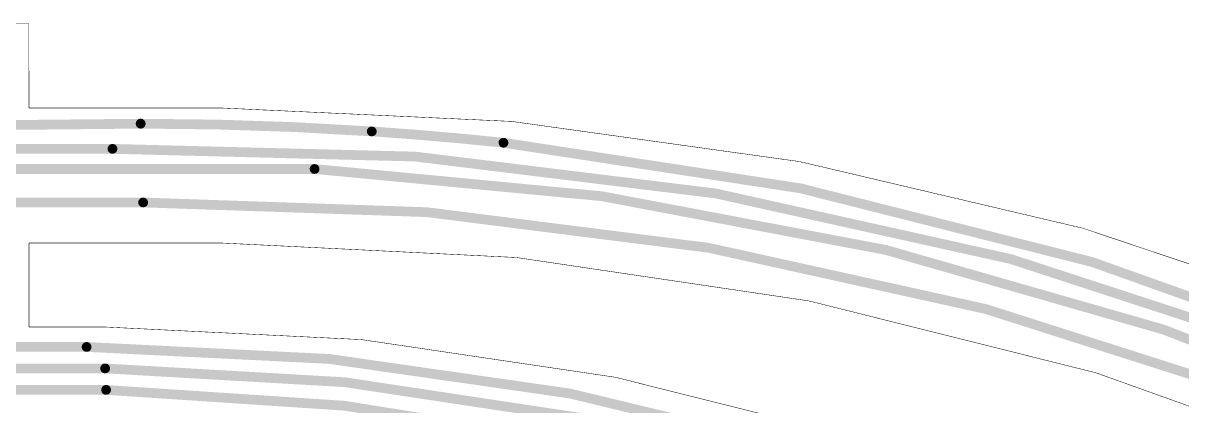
# Model space of a CAD drawing. Header units: millimetres. Extents: x 0 to 19.1, y 0 to 5.1.
# Drawn here: x 4.175 to 5.362, y 3.498 to 3.89 of the extents above; entities that cross this region are included whole.
import ezdxf

# ---------------------------------------------------------------- set-up
doc = ezdxf.new("R2010")
doc.units = ezdxf.units.MM
doc.header["$MEASUREMENT"] = 0
doc.layers.add('BottomLayer', color=5, linetype='Continuous')
doc.layers.add('Mechanical2', color=216, linetype='Continuous')

msp = doc.modelspace()

# ---------------------------------------------------------------- linework, layer by layer
at = {"layer": 'BottomLayer', "const_width": 0.01}
for points in [[(4.025, 3.784), (4.2954, 3.7867)], [(4.2954, 3.7867), (4.2954, 3.7867)], [(4.0141, 3.7609), (4.2665, 3.7609)], [(3.9855, 3.7403), (4.4736, 3.7403)], [(4.052, 3.706), (4.2979, 3.706)], [(3.9724, 3.558), (4.24, 3.558)], [(3.9678, 3.536), (4.259, 3.536)], [(4.259, 3.536), (4.259, 3.536)], [(3.9595, 3.514), (4.26, 3.514)], [(4.26, 3.514), (4.26, 3.514)]]:
    msp.add_lwpolyline(points, dxfattribs=at)
at = {"layer": 'BottomLayer', "const_width": 0.005}
for points in [[(4.2929, 3.7867, 1), (4.2979, 3.7867, 1)], [(4.2929, 3.7867, 1), (4.2979, 3.7867, 1)], [(4.2929, 3.7867, 1), (4.2979, 3.7867, 1)], [(4.2929, 3.7867, 1), (4.2979, 3.7867, 1)], [(4.5297, 3.7788, 1), (4.5347, 3.7788, 1)], [(4.5297, 3.7788, 1), (4.5347, 3.7788, 1)], [(4.264, 3.7609, 1), (4.269, 3.7609, 1)], [(4.264, 3.7609, 1), (4.269, 3.7609, 1)], [(4.6646, 3.7672, 1), (4.6696, 3.7672, 1)], [(4.6646, 3.7672, 1), (4.6696, 3.7672, 1)], [(4.4711, 3.7403, 1), (4.4761, 3.7403, 1)], [(4.4711, 3.7403, 1), (4.4761, 3.7403, 1)], [(4.2954, 3.706, 1), (4.3004, 3.706, 1)], [(4.2954, 3.706, 1), (4.3004, 3.706, 1)], [(4.2375, 3.558, 1), (4.2425, 3.558, 1)], [(4.2375, 3.558, 1), (4.2425, 3.558, 1)], [(4.2565, 3.536, 1), (4.2615, 3.536, 1)], [(4.2565, 3.536, 1), (4.2615, 3.536, 1)], [(4.2565, 3.536, 1), (4.2615, 3.536, 1)], [(4.2565, 3.536, 1), (4.2615, 3.536, 1)], [(4.2575, 3.514, 1), (4.2625, 3.514, 1)], [(4.2575, 3.514, 1), (4.2625, 3.514, 1)], [(4.2575, 3.514, 1), (4.2625, 3.514, 1)], [(4.2575, 3.514, 1), (4.2625, 3.514, 1)]]:
    msp.add_lwpolyline(points, format="xyb", close=True, dxfattribs=at)
at = {"layer": 'BottomLayer', "const_width": 0.01}
for points in [[(4.2954, 3.7867, -0.016692), (4.5322, 3.7788)], [(4.5322, 3.7788, -0.009538), (4.6671, 3.7672)], [(4.2665, 3.7609, -0.407274), (7.546, 0.7022)], [(4.6671, 3.7672, -0.399477), (7.5657, 0.3662)], [(4.4736, 3.7403, -0.38679), (7.5226, 0.6839)], [(4.2979, 3.706, -0.306543), (7.2717, 1.7435)], [(4.24, 3.558, -0.391747), (6.8932, 1.0892)], [(4.259, 3.536, -0.388989), (6.8734, 1.0856)], [(4.26, 3.514, -0.386319), (6.8537, 1.0609)]]:
    msp.add_lwpolyline(points, format="xyb", dxfattribs=at)
at = {"layer": 'Mechanical2', "const_width": 0.0005}
for points in [[(4.0314, 3.8894), (4.1808, 3.8894)], [(4.1808, 3.8894), (4.181, 3.8028)], [(4.181, 3.8028), (4.3776, 3.8028)], [(4.181, 3.6645), (4.3776, 3.6645)], [(4.181, 3.5784), (4.181, 3.6645)], [(4.181, 3.5784), (4.2595, 3.5784)]]:
    msp.add_lwpolyline(points, dxfattribs=at)
at = {"layer": 'Mechanical2', "const_width": 0.00025}
for points in [[(4.1806, 3.8894, 1), (4.1809, 3.8894, 1)], [(4.1806, 3.8894, 1), (4.1809, 3.8894, 1)], [(4.1809, 3.8028, 1), (4.1811, 3.8028, 1)], [(4.1809, 3.8028, 1), (4.1811, 3.8028, 1)], [(4.3775, 3.8028, 1), (4.3777, 3.8028, 1)], [(4.3775, 3.8028, 1), (4.3777, 3.8028, 1)], [(4.1809, 3.6645, 1), (4.1811, 3.6645, 1)], [(4.1809, 3.6645, 1), (4.1811, 3.6645, 1)], [(4.3775, 3.6645, 1), (4.3777, 3.6645, 1)], [(4.3775, 3.6645, 1), (4.3777, 3.6645, 1)], [(4.1809, 3.5784, 1), (4.1811, 3.5784, 1)], [(4.1809, 3.5784, 1), (4.1811, 3.5784, 1)], [(4.2594, 3.5784, 1), (4.2596, 3.5784, 1)], [(4.2594, 3.5784, 1), (4.2596, 3.5784, 1)]]:
    msp.add_lwpolyline(points, format="xyb", close=True, dxfattribs=at)
at = {"layer": 'Mechanical2', "const_width": 0.0005}
for points in [[(4.3776, 3.8028, -0.414216), (7.6048, 0.5756)], [(4.3776, 3.6645, -0.414201), (7.4665, 0.5756)], [(4.2595, 3.5784, -0.414213), (6.9353, 0.9026)]]:
    msp.add_lwpolyline(points, format="xyb", dxfattribs=at)

doc.saveas('drawing.dxf')
